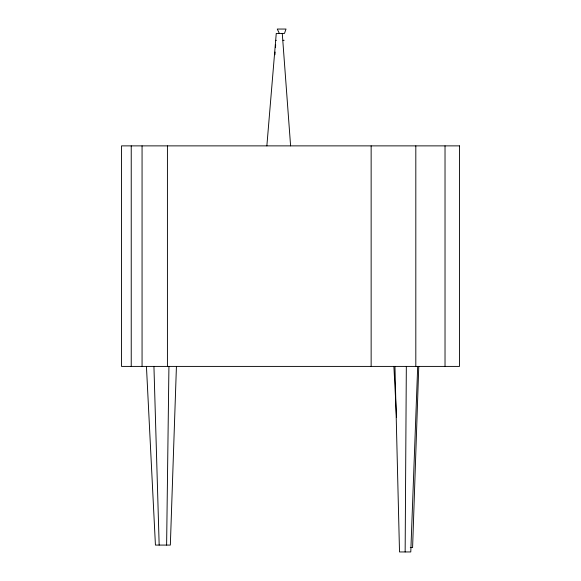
<?xml version="1.0" encoding="UTF-8"?>
<svg xmlns="http://www.w3.org/2000/svg" width="581" height="581" viewBox="0 0 581 581"><rect width="100%" height="100%" fill="white"/><g stroke="black" fill="none" stroke-linecap="round" stroke-linejoin="round"><path stroke-width="0.87" d="M405.146 551.95L406.33 366.408M166.616 545.08L168.933 366.408M176.428 366.408L170.342 545.08L155.432 545.08L146.441 366.408M418.77 366.408L412.597 547.578L410.288 547.578M417.688 366.408L410.782 551.95L399.51 551.95L394.964 366.408M274.929 54.73L275.133 52.029M275.474 47.511L275.67 44.81M266.861 145.875L276.258 33.422L284.479 33.422L286.019 29.05L277.275 29.05L279.323 33.422M276.011 40.292L276.374 40.292M283.041 40.292L284.138 40.292M282.264 33.422L290.602 145.875M393.882 366.408L396.532 417.136M153.936 366.408L159.165 545.08M445.024 145.875L445.024 366.408M415.814 145.875L415.814 366.408M371.143 145.875L371.143 366.408M167.422 145.875L167.422 366.408M142.062 145.875L142.062 366.408M131.233 145.875L131.233 366.408M459.491 145.875L121.509 145.875L121.509 366.408L459.491 366.408L459.491 145.875"/></g></svg>
